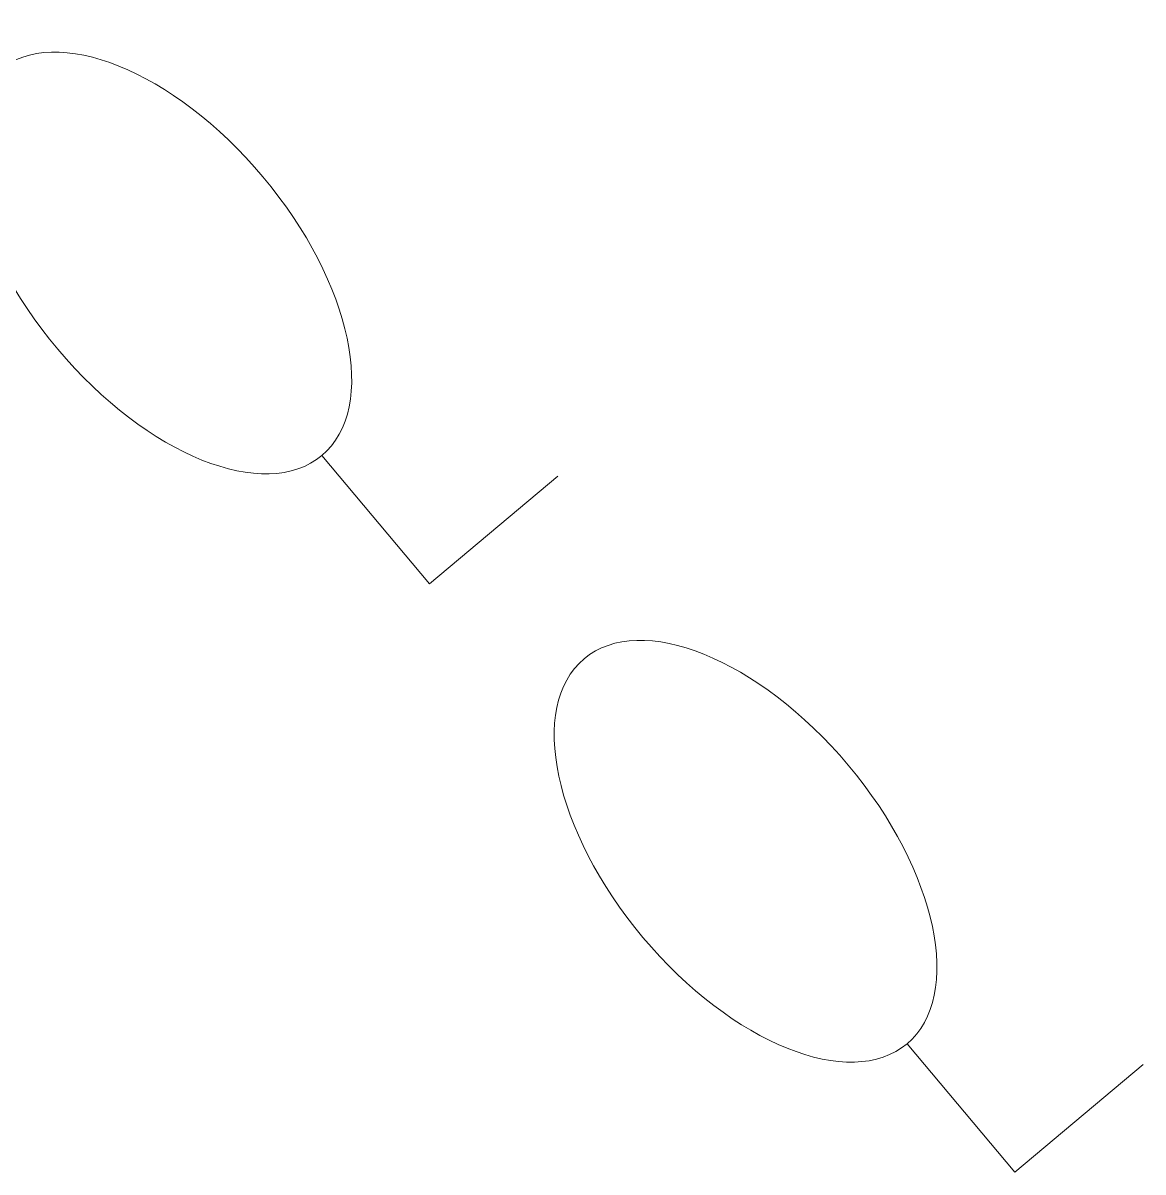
# Model space of a CAD drawing. Header units: metres. Extents: x -10443 to -4073, y -33280 to -26846.
# Drawn here: x -7939.049 to -7935.705, y -29707.53 to -29704.1 of the extents above; entities that cross this region are included whole.
import ezdxf

# ---------------------------------------------------------------- set-up
doc = ezdxf.new("R2010")
doc.units = ezdxf.units.M
doc.header["$MEASUREMENT"] = 0
doc.linetypes.add('CONTINUOUS_1', pattern=[0])
doc.linetypes.add('CONTINUOUS_2', pattern=[0])
doc.layers.add('木', color=254, linetype='CONTINUOUS_2', lineweight=18)

msp = doc.modelspace()

# ---------------------------------------------------------------- linework, layer by layer
at = {"layer": '木', "color": 1, "linetype": 'CONTINUOUS_1', "lineweight": 18}
for p, q in [((-7937.835, -29705.774), (-7938.1564, -29705.3909)), ((-7937.452, -29705.4526), (-7937.835, -29705.774)), ((-7936.0881, -29707.5298), (-7936.4095, -29707.1468)), ((-7935.705, -29707.2084), (-7936.0881, -29707.5298))]:
    msp.add_line(p, q, dxfattribs=at)
for centre in [(-7938.6385, -29704.8164), (-7936.8915, -29706.5723)]:
    msp.add_ellipse(centre, major_axis=(-0.4821, 0.5745), ratio=0.533333, dxfattribs=at)

doc.saveas('drawing.dxf')
